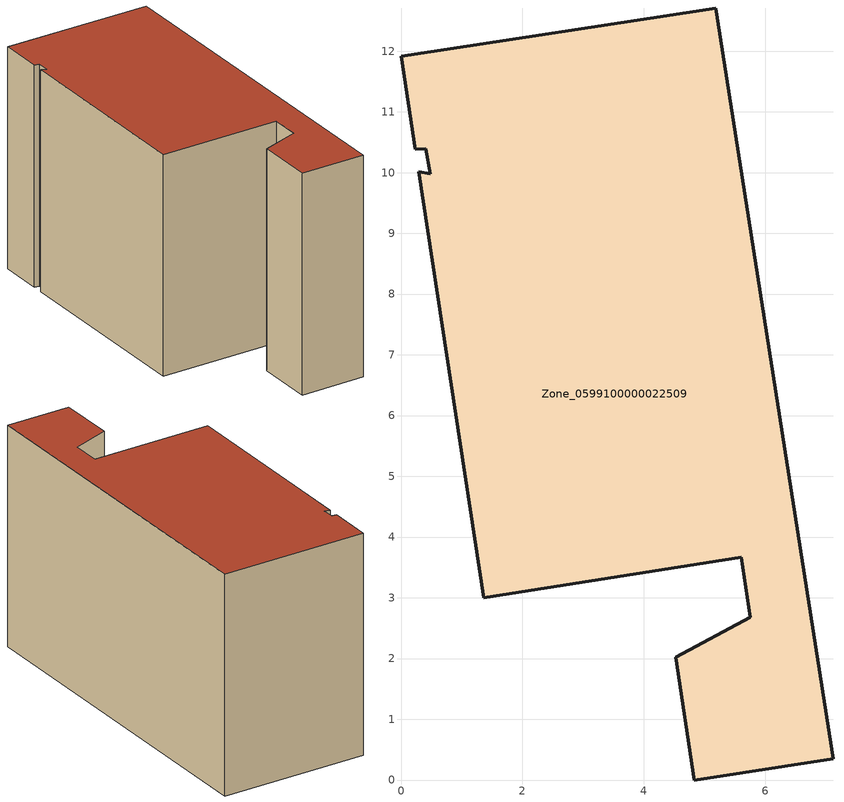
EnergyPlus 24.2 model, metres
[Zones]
Zone_0599100000022509
 floor ground (C_G): 5.6,3.67 1.36,3 0.29,10.01 0.48,9.98 0.41,10.39 0.23,10.38 0,11.92 5.18,12.71 7.12,0.35 4.83,0 4.52,2.02 5.75,2.68 z0
 wall outside (C_F): 5.6,3.67 5.75,2.68 4.52,2.02 4.83,0 7.12,0.35 5.18,12.71 0,11.92 0.23,10.38 0.41,10.39 0.48,9.98 0.29,10.01 1.36,3 5.6,3.67 z0:7.88
 roof outside (C_R): 1.36,3 5.6,3.67 5.75,2.68 4.52,2.02 4.83,0 7.12,0.35 5.18,12.71 0,11.92 0.23,10.38 0.41,10.39 0.48,9.98 0.29,10.01 z7.88
[BUILDING]
Pand.0599100000022509: North Axis=0; Terrain=City; Loads Convergence Tolerance Value=0.04; Temperature Convergence Tolerance Value=0.4; Solar Distribution=FullExterior; Maximum Number of Warmup Days=25; Minimum Number of Warmup Days=1
[Site:Location]
Rotterdam.The.Hague.AP_ZH_NLD Design_Conditions: Latitude=51.96; Longitude=4.45; Time Zone=1; Elevation=-4.5
[SITE:GROUNDTEMPERATURE:BUILDINGSURFACE]
18, 18, 18, 18, 18, 18, 18, 18, 18, 18, 18, 18
[MATERIAL] Thermal Absorptance=0.9; Solar Absorptance=0.7; Visible Absorptance=0.7
Name | Roughness | Thickness | Conductivity | Density | Specific Heat
G.TC.1975-1991 | MediumSmooth | 0.15 | 0.288461 | 540 | 1210
F.TC.1975-1991 | Rough | 0.3 | 0.230769 | 1920 | 840
R.TC.1975-1991 | MediumRough | 0.2 | 0.153846 | 1500 | 1000
[CONSTRUCTION]
C_G: G.TC.1975-1991
C_F: F.TC.1975-1991
C_R: R.TC.1975-1991
[ZONE]
Zone_0599100000022509: Type=1; Multiplier=1; Ceiling Height=Autocalculate; Volume=Autocalculate; Floor Area=autocalculate; Part of Total Floor Area=Yes
[ZONEINFILTRATION:DESIGNFLOWRATE]
Infil_Zone_0599100000022509: Zone or ZoneList or Space or SpaceList=Zone_0599100000022509; Schedule=AlwaysOn; Design Flow Rate Calculation Method=Flow/Area; Flow Rate per Floor Area=0.003; Constant Term Coefficient=1; Temperature Term Coefficient=0; Velocity Term Coefficient=0; Velocity Squared Term Coefficient=0
[HVACTEMPLATE:ZONE:IDEALLOADSAIRSYSTEM]
Zone_0599100000022509: Maximum Heating Supply Air Temperature=50; Minimum Cooling Supply Air Temperature=13; Maximum Heating Supply Air Humidity Ratio=0.0156; Minimum Cooling Supply Air Humidity Ratio=0.0077; Heating Limit=NoLimit; Cooling Limit=NoLimit; Dehumidification Control Type=ConstantSensibleHeatRatio; Cooling Sensible Heat Ratio=0.7; Dehumidification Setpoint=60; Humidification Control Type=None; Humidification Setpoint=30; Outdoor Air Method=None; Outdoor Air Flow Rate per Person=0.00944; Outdoor Air Flow Rate per Zone Floor Area=0; Outdoor Air Flow Rate per Zone=0; Demand Controlled Ventilation Type=None; Outdoor Air Economizer Type=NoEconomizer; Heat Recovery Type=None; Sensible Heat Recovery Effectiveness=0.7; Latent Heat Recovery Effectiveness=0.65
[ZONECONTROL:THERMOSTAT]
ThermostatControl_Zone_0599100000022509: Zone or ZoneList=Zone_0599100000022509; Control Type Schedule=DualSetpointControlType; Control 1=Thermostat_Zone_0599100000022509; Temperature Difference Between Cutout And Setpoint=0
[THERMOSTATSETPOINT:DUALSETPOINT]
Thermostat_Zone_0599100000022509: Heating Setpoint Temperature Schedule=HeatingSetpoint_Zone_0599100000022509; Cooling Setpoint Temperature Schedule=CoolingSetpoint_Zone_0599100000022509
[SCHEDULE:COMPACT]
HeatingSetpoint_Zone_0599100000022509: Through: 12/31, For: AllDays, Until: 24:00, 21
CoolingSetpoint_Zone_0599100000022509: Through: 12/31, For: AllDays, Until: 24:00, 24
DualSetpointControlType: Through: 12/31, For: AllDays, Until: 24:00, 4
AlwaysOn: Through: 12/31, For: AllDays, Until: 24:00, 1
